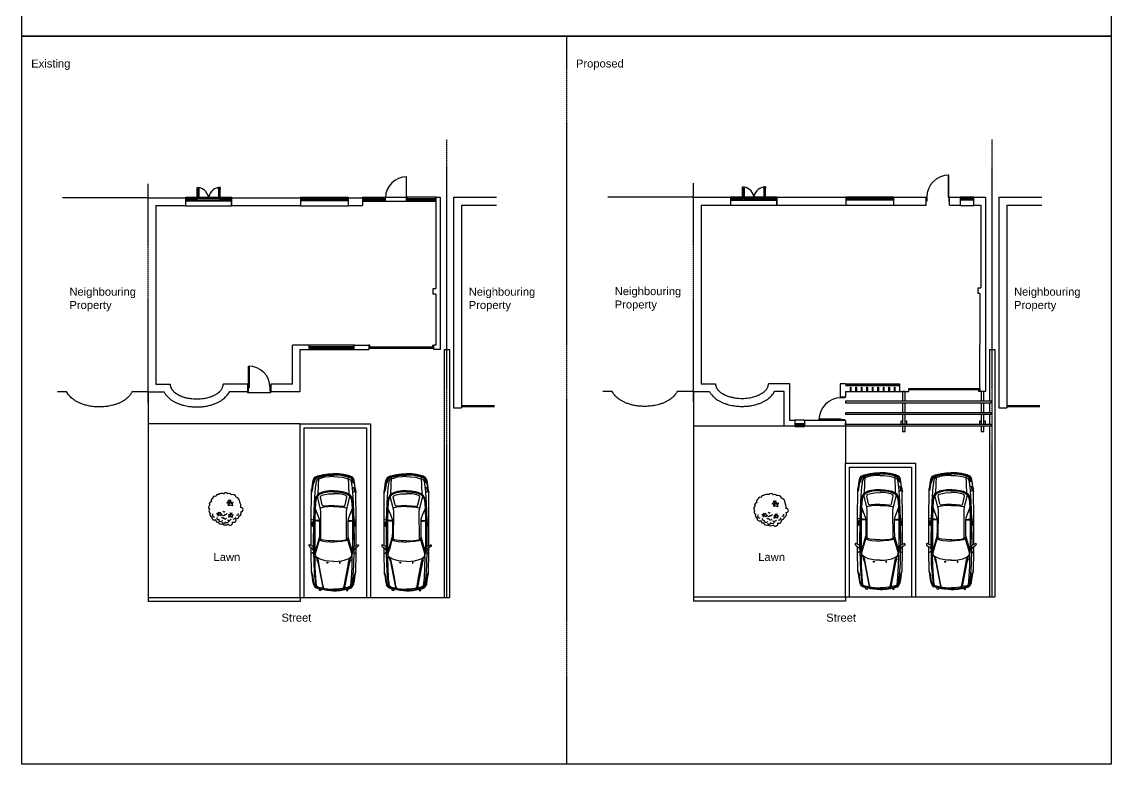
# Model space of a CAD drawing. Header units: millimetres. Extents: x -11841 to 102307, y -68819 to 40378.
# Drawn here: x -11841 to 28999, y -68819 to -40985 of the extents above; entities that cross this region are included whole.
import ezdxf

# ---------------------------------------------------------------- set-up
doc = ezdxf.new("R2010")
doc.units = ezdxf.units.MM
doc.linetypes.add('ACAD_ISO02W100', pattern=[15, 12, -3])
doc.layers.add('A-Walls', color=7, linetype='Continuous')
doc.layers.add('New', color=7, linetype='Continuous')
doc.layers.add('Border', color=7, linetype='Continuous', plot=False)
doc.styles.get("Standard").update_dxf_attribs({"font": 'Arial.ttf'})

# ---------------------------------------------------------------- blocks, each defined once
blk = doc.blocks.new('Window')
for p, q in [((0, 0), (1787, 0)), ((0, 0), (0, -330)), ((0, -40), (1787, -40)), ((0, -120), (1787, -120)), ((1787, -330), (0, -330)), ((30, -40), (30, -120)), ((70, -80), (1717, -80)), ((1787, -40), (1757, -40)), ((1757, -40), (1757, -120)), ((1787, 0), (1787, -330))]:
    blk.add_line(p, q)
for points in [[(30, -60), (1757, -60), (1757, -100), (30, -100)], [(30, -60), (70, -60), (70, -100), (30, -100)], [(1757, -60), (1717, -60), (1717, -100), (1757, -100)]]:
    blk.add_lwpolyline(points, close=True)
blk = doc.blocks.new('A$C25803E90')
for p, q in [((2602, 1463), (2618, 1637)), ((79, 1304), (108, 1317)), ((1600, 1631), (1620, 1583)), ((3624, 1513), (4253, 1489)), ((4312, 1240), (4334, 1240)), ((79, 552), (108, 539)), ((4312, 616), (4334, 616)), ((1600, 225), (1620, 273)), ((2602, 393), (2618, 219)), ((3624, 343), (4253, 366))]:
    blk.add_line(p, q)
for points in [[(0, 928), (4, 1038), (17, 1177), (59, 1405), (5, 1405), (16, 1461), (73, 1467), (90, 1537), (110, 1591), (142, 1623), (199, 1660), (264, 1684), (369, 1703), (592, 1734), (638, 1749), (703, 1756), (725, 1756), (1393, 1767), (1609, 1767)], [(256, 1677), (262, 1672), (253, 1661), (198, 1637), (157, 1607), (126, 1570), (106, 1528), (88, 1466), (73, 1467), (90, 1467), (74, 1406), (59, 1406), (74, 1405), (56, 1313), (48, 1292), (35, 1273)], [(78, 1292), (72, 1302), (88, 1412), (101, 1463), (119, 1529), (148, 1582), (184, 1615), (249, 1650), (279, 1657), (262, 1632), (226, 1604)], [(1502, 1688), (974, 1677), (565, 1648), (359, 1626), (238, 1608), (199, 1592), (168, 1557), (138, 1492), (115, 1370), (107, 1303)], [(278, 1656), (380, 1679), (504, 1692), (565, 1702), (615, 1715), (644, 1735), (670, 1744), (719, 1752)], [(1334, 1616), (1394, 1635), (1460, 1639), (1618, 1647), (2145, 1655), (2720, 1647), (3121, 1638), (3389, 1614), (3493, 1586), (3564, 1546), (3627, 1475), (3686, 1334), (3710, 1232), (3730, 1068), (3734, 925)], [(1868, 927), (1875, 1132), (1894, 1297), (1913, 1384), (1929, 1425), (1944, 1451), (1990, 1472), (1636, 1575), (1461, 1628), (1461, 1639), (1462, 1655), (1444, 1689), (1422, 1715), (1396, 1746), (1383, 1767)], [(3709, 927), (3705, 1070), (3691, 1217), (3660, 1349), (3627, 1430), (3570, 1510), (3504, 1560), (3393, 1597), (3270, 1612), (3089, 1625), (2651, 1636), (1834, 1639), (1464, 1630)], [(1558, 1680), (1590, 1691), (1603, 1691), (1632, 1683), (1643, 1680), (1650, 1685), (1729, 1838), (1726, 1847), (1721, 1854), (1695, 1856), (1672, 1852), (1656, 1840), (1630, 1805), (1598, 1747), (1583, 1729), (1574, 1722), (1511, 1695), (1503, 1682), (1503, 1671), (1507, 1663), (1521, 1657), (1580, 1656), (1606, 1662), (1614, 1672), (1618, 1684)], [(4279, 928), (4275, 1068), (4255, 1276), (4228, 1379), (4188, 1499), (4164, 1552), (4107, 1585), (4013, 1600), (3846, 1626), (3702, 1639), (3299, 1661), (2649, 1685), (1655, 1692)], [(1693, 1767), (2695, 1769), (3709, 1762), (3784, 1757), (3851, 1738), (3979, 1722), (4130, 1697), (4204, 1669), (4257, 1632), (4304, 1525), (4354, 1307), (4380, 1126), (4392, 926)], [(3750, 927), (3743, 1098), (3721, 1261), (3691, 1380), (3647, 1476), (3598, 1540), (3516, 1593), (3426, 1620), (3349, 1628), (3216, 1641), (3115, 1648), (3114, 1636), (2858, 1533), (2683, 1468), (2596, 1459), (2219, 1459), (2043, 1465), (1991, 1472)], [(2417, 1731), (2423, 1719), (2440, 1712), (2466, 1711), (2562, 1711), (2577, 1716), (2585, 1726), (2585, 1733), (2551, 1732), (2547, 1738), (2459, 1737), (2453, 1731), (2417, 1731)], [(2635, 1463), (2652, 1650), (2649, 1673), (2654, 1722), (2658, 1767)], [(4370, 925), (4365, 1098), (4335, 1314), (4303, 1455), (4261, 1573), (4238, 1611), (4205, 1641), (4157, 1662), (4067, 1680), (3949, 1706), (3848, 1720), (3783, 1729), (3749, 1738), (3722, 1753), (3672, 1765)], [(4355, 928), (4353, 1083), (4337, 1220), (4323, 1302), (4303, 1396), (4264, 1538), (4223, 1608), (4178, 1635), (4122, 1656), (4052, 1673), (4035, 1665), (4035, 1661), (4060, 1653), (4167, 1620), (4210, 1586), (4244, 1529), (4276, 1423), (4317, 1217), (4334, 1039), (4337, 927)], [(26, 929), (28, 998), (32, 1068), (49, 1215), (63, 1266), (80, 1283), (87, 1275), (87, 1253), (74, 1141), (65, 1040), (62, 978), (63, 931)], [(62, 1262), (69, 1280), (81, 1293), (173, 1325), (495, 1382), (952, 1468), (1117, 1501), (1175, 1525), (1226, 1563), (1256, 1596), (1296, 1617)], [(1172, 1567), (1108, 1533), (1024, 1511), (123, 1338)], [(179, 1567), (483, 1599), (890, 1620), (1272, 1627), (1304, 1620), (1322, 1611)], [(1102, 927), (1110, 1097), (1127, 1234), (1158, 1364), (1201, 1476), (1240, 1540), (1281, 1586), (1333, 1614), (1394, 1610), (1652, 1534), (1945, 1449), (1899, 1463), (1869, 1372), (1845, 1240), (1830, 1070), (1826, 924)], [(1935, 1415), (2979, 1409), (3107, 1428), (3537, 1540)], [(3155, 927), (3149, 1136), (3133, 1292), (3116, 1386), (3095, 1427)], [(3192, 926), (3189, 1115), (3177, 1249), (3172, 1297), (3175, 1328), (3193, 1345), (3219, 1358), (3506, 1422), (3547, 1413), (3578, 1379), (3596, 1318), (3629, 1140), (3639, 928)], [(0, 928), (4, 818), (17, 679), (59, 451), (5, 451), (16, 395), (73, 389), (90, 319), (110, 265), (142, 232), (199, 195), (264, 172), (369, 153), (592, 122), (638, 107), (703, 100), (725, 100), (1393, 89), (1609, 89)], [(26, 927), (28, 858), (32, 787), (49, 641), (63, 590), (80, 573), (87, 581), (87, 603), (74, 715), (65, 816), (62, 877), (63, 925)], [(1070, 1147), (1035, 1151), (1034, 1169), (1070, 1174), (1070, 1148)], [(1102, 929), (1110, 759), (1127, 622), (1158, 491), (1201, 380), (1240, 316), (1281, 270), (1333, 242), (1394, 246), (1652, 322), (1945, 407), (1899, 393), (1869, 484), (1845, 616), (1830, 786), (1826, 932)], [(1334, 240), (1394, 221), (1460, 216), (1618, 209), (2145, 201), (2720, 209), (3121, 218), (3389, 242), (3493, 270), (3564, 310), (3627, 381), (3686, 522), (3710, 624), (3730, 788), (3734, 931)], [(1868, 929), (1875, 724), (1894, 559), (1913, 472), (1929, 431), (1944, 405), (1990, 384), (1636, 281), (1461, 228), (1461, 216), (1462, 201), (1444, 167), (1422, 141), (1396, 110), (1383, 89)], [(3709, 929), (3705, 786), (3691, 639), (3660, 507), (3627, 426), (3570, 346), (3504, 296), (3393, 258), (3270, 244), (3089, 231), (2651, 219), (1834, 217), (1464, 226)], [(4279, 928), (4275, 788), (4255, 580), (4228, 477), (4188, 357), (4164, 304), (4107, 271), (4013, 256), (3846, 230), (3702, 217), (3299, 195), (2649, 171), (1655, 164)], [(1693, 89), (2695, 87), (3709, 94), (3784, 99), (3851, 117), (3979, 134), (4130, 159), (4204, 187), (4257, 224), (4304, 331), (4354, 549), (4380, 730), (4392, 930)], [(3750, 929), (3743, 758), (3721, 594), (3691, 475), (3647, 380), (3598, 316), (3516, 263), (3426, 236), (3349, 227), (3216, 215), (3115, 208), (3114, 220), (2858, 323), (2683, 388), (2596, 397), (2219, 397), (2043, 391), (1991, 384)], [(3155, 929), (3149, 720), (3133, 564), (3116, 470), (3095, 429)], [(3192, 930), (3189, 741), (3177, 607), (3172, 559), (3175, 527), (3193, 511), (3219, 498), (3506, 434), (3547, 443), (3578, 477), (3596, 538), (3629, 716), (3639, 928)], [(4370, 931), (4365, 758), (4335, 542), (4303, 401), (4261, 283), (4238, 245), (4205, 215), (4157, 194), (4067, 176), (3949, 150), (3848, 136), (3783, 127), (3749, 118), (3722, 103), (3672, 91)], [(4355, 928), (4353, 773), (4337, 636), (4323, 554), (4303, 460), (4264, 318), (4223, 248), (4178, 221), (4122, 200), (4052, 183), (4035, 191), (4035, 195), (4060, 203), (4167, 236), (4210, 269), (4244, 327), (4276, 433), (4317, 639), (4334, 817), (4337, 929)], [(256, 179), (262, 184), (253, 195), (198, 219), (157, 249), (126, 286), (106, 328), (88, 390), (73, 389), (90, 389), (74, 450), (59, 450), (74, 451), (56, 543), (48, 563), (35, 583)], [(62, 594), (69, 576), (81, 562), (173, 531), (495, 473), (952, 388), (1117, 355), (1175, 331), (1226, 293), (1256, 260), (1296, 239)], [(78, 563), (72, 554), (88, 444), (101, 393), (119, 327), (148, 274), (184, 241), (249, 206), (279, 199), (262, 224), (226, 252)], [(1502, 168), (974, 179), (565, 208), (359, 230), (238, 248), (199, 264), (168, 299), (138, 364), (115, 486), (107, 553)], [(1172, 289), (1108, 323), (1024, 345), (123, 518)], [(1070, 709), (1035, 705), (1034, 687), (1070, 682), (1070, 708)], [(1935, 441), (2979, 447), (3107, 428), (3537, 316)], [(179, 289), (483, 257), (890, 236), (1272, 229), (1304, 236), (1322, 245)], [(278, 200), (380, 177), (504, 164), (565, 154), (615, 140), (644, 121), (670, 112), (719, 104)], [(1558, 176), (1590, 165), (1603, 165), (1632, 173), (1643, 176), (1650, 171), (1729, 18), (1726, 8), (1721, 2), (1695, 0), (1672, 4), (1656, 16), (1630, 51), (1598, 108), (1583, 127), (1574, 134), (1511, 160), (1503, 174), (1503, 185), (1507, 193), (1521, 199), (1580, 200), (1606, 194), (1614, 184), (1618, 172)], [(2417, 125), (2423, 137), (2440, 144), (2466, 145), (2562, 145), (2577, 140), (2585, 130), (2585, 123), (2551, 124), (2547, 118), (2459, 119), (2453, 125), (2417, 125)], [(2635, 393), (2652, 206), (2649, 183), (2654, 134), (2658, 89)], [(3849, 231), (3872, 226), (3877, 206), (3874, 184), (3857, 171), (3707, 158), (3694, 169), (3690, 207), (3705, 214)]]:
    blk.add_lwpolyline(points)
for points in [[(46, 1066, -0.157943), (49, 1065, -0.089863), (51, 1063, -0.04893), (53, 1059, -0.030507), (55, 1053, -0.021648), (56, 1046, -0.017064), (58, 1039, -0.014682), (58, 1030, -0.013651), (59, 1022, -0.013651), (58, 1013, -0.014682), (58, 1005, -0.017064), (57, 997, -0.021648), (55, 990, -0.030507), (53, 985, -0.04893), (51, 981, -0.089863), (49, 978, -0.157943), (47, 977, -0.157943), (44, 978, -0.089863), (42, 981, -0.04893), (40, 985, -0.030507), (38, 990, -0.021648), (36, 997, -0.017064), (35, 1005, -0.014682), (34, 1013, -0.013651), (34, 1022, -0.013651), (34, 1030, -0.014682), (35, 1039, -0.017064), (36, 1046, -0.021648), (38, 1053, -0.030507), (39, 1059, -0.04893), (42, 1063, -0.089863), (44, 1065, -0.157943)], [(46, 1001, -0.1542), (48, 1001, -0.089935), (51, 998, -0.049765), (53, 994, -0.031256), (55, 988, -0.022257), (57, 982, -0.017575), (58, 974, -0.015137), (59, 966, -0.014079), (59, 957, -0.014079), (59, 948, -0.015137), (58, 940, -0.017575), (57, 932, -0.022257), (55, 926, -0.031256), (53, 920, -0.049765), (51, 916, -0.089935), (49, 913, -0.1542), (47, 912, -0.1542), (44, 913, -0.089935), (42, 916, -0.049765), (39, 920, -0.031256), (38, 925, -0.022257), (36, 932, -0.017575), (35, 940, -0.015137), (34, 948, -0.014079), (34, 957, -0.014079), (34, 966, -0.015137), (34, 974, -0.017575), (36, 982, -0.022257), (37, 988, -0.031256), (39, 994, -0.049765), (41, 998, -0.089935), (44, 1001, -0.1542)], [(46, 854, -0.1542), (44, 855, -0.089935), (41, 858, -0.049765), (39, 862, -0.031256), (37, 867, -0.022257), (36, 874, -0.017575), (34, 882, -0.015137), (34, 890, -0.014079), (34, 899, -0.014079), (34, 908, -0.015137), (35, 916, -0.017575), (36, 924, -0.022257), (38, 930, -0.031256), (39, 936, -0.049765), (42, 940, -0.089935), (44, 943, -0.1542), (47, 943, -0.1542), (49, 943, -0.089935), (51, 940, -0.049765), (53, 936, -0.031256), (55, 930, -0.022257), (57, 924, -0.017575), (58, 916, -0.015137), (59, 908, -0.014079), (59, 899, -0.014079), (59, 890, -0.015137), (58, 882, -0.017575), (57, 874, -0.022257), (55, 867, -0.031256), (53, 862, -0.049765), (51, 858, -0.089935), (48, 855, -0.1542)], [(46, 790, -0.157943), (44, 791, -0.089863), (42, 793, -0.04893), (39, 797, -0.030507), (38, 803, -0.021648), (36, 809, -0.017064), (35, 817, -0.014682), (34, 825, -0.013651), (34, 834, -0.013651), (34, 843, -0.014682), (35, 851, -0.017064), (36, 859, -0.021648), (38, 866, -0.030507), (40, 871, -0.04893), (42, 875, -0.089863), (44, 878, -0.157943), (47, 878, -0.157943), (49, 878, -0.089863), (51, 875, -0.04893), (53, 871, -0.030507), (55, 865, -0.021648), (57, 859, -0.017064), (58, 851, -0.014682), (58, 843, -0.013651), (59, 834, -0.013651), (58, 825, -0.014682), (58, 817, -0.017064), (56, 809, -0.021648), (55, 803, -0.030507), (53, 797, -0.04893), (51, 793, -0.089863), (49, 791, -0.157943)]]:
    blk.add_lwpolyline(points, format="xyb", close=True)
blk = doc.blocks.new('Z_12')
for p, q in [((166, 184), (97, 174)), ((199, 164), (101, 221)), ((132, 181), (111, 148)), ((-112, -113), (-139, -70)), ((-125, -87), (-114, -51)), ((159, -137), (127, -123)), ((164, -150), (145, -94)), ((155, -113), (189, -80))]:
    blk.add_line(p, q)
blk.add_lwpolyline([(-13, 409), (-23, 412, 0.233912), (-139, 385, 0.503334), (-197, 338), (-202, 341, 0.669178), (-276, 291), (-283, 288, 0.501791), (-301, 211), (-311, 211, 0.669753), (-344, 131), (-349, 127, 0.506877), (-354, 27), (-362, 14, 0.50807), (-329, -60), (-331, -63, 0.604429), (-291, -150), (-293, -160, 0.721665), (-205, -217), (-205, -227, 0.571157), (-131, -270), (-131, -273, 0.58413), (-42, -323), (-37, -327, 0.29945), (95, -327), (98, -330, 0.881287), (202, -270), (207, -273, 0.773911), (288, -200), (293, -200, 0.41034), (364, -130), (372, -126, 0.446165), (405, -26), (410, -26, 1.078884), (402, 74), (405, 94, 0.178022), (379, 204), (379, 211, 0.336876), (296, 321), (293, 328, 0.401413), (174, 385), (169, 391, 0.392042), (92, 405), (87, 411, 0.518997), (-4, 408)], format="xyb", close=True)
for centre, radius, start, end in [((-3, 280), 120, 307.2011, 352.3009), ((134, 269), 19.3, 196.6364, 343.3636), ((193, 244), 45.3, 154.7784, 305.3166), ((66, 140), 44.2, 329.9007, 85.4842), ((148, 28), 100, 56.3805, 116.0143), ((286, 147), 89.8, 137.6158, 203.209), ((-227, -104), 55.9, 151.0951, 264.9167), ((-166, -52), 28.8, 239.3789, 31.1177), ((-179, -113), 36.4, 326.9926, 92.917), ((-145, -180), 32.7, 160.7898, 297.9907), ((-111, -153), 42.7, 37.7844, 152.7504), ((-116, -19), 31.4, 215.1672, 317.0471), ((-83, -216), 47.2, 171.6823, 330.9212), ((-64, -48), 30.2, 166.1806, 284.8346), ((-261, -20), 213, 329.9502, 344.4972), ((-36, -151), 22.6, 184.6947, 318.1365), ((-11, -82), 36.3, 210.0333, 316.9232), ((0, 0), 31.5, 206.6201, 310.304), ((23, -157), 43.1, 192.6971, 322.8693), ((34, -47), 50.3, 227.4798, 327.3238), ((66, -222), 67, 223.9191, 330.2475), ((118, -176), 60.6, 229.5022, 327.1741), ((82, -127), 44.6, 305.7896, 42.2257), ((154, -232), 82.5, 56.8511, 123.1489), ((123, -68), 29.6, 255.9127, 21.7324), ((171, -52), 21.4, 193.1088, 346.8912), ((212, -77), 28.4, 136.4013, 289.6309), ((232, -142), 39.3, 104.3993, 213.1112), ((217, -139), 66.8, 273.7672, 345.2386), ((317, -76), 35.9, 238.8912, 14.5226), ((3, -241), 62.2, 220.7316, 293.3103)]:
    blk.add_arc(centre, radius, start, end)

msp = doc.modelspace()

# ---------------------------------------------------------------- linework, layer by layer
at = {"linetype": 'ACAD_ISO02W100'}
for p, q in [((8579, -41519.8), (8579, -68819)), ((8579, -41519.8), (28999.2, -41519.8)), ((4095.4, -62563.9), (4095.4, -45393.8)), ((24537.4, -62543.9), (24537.4, -45393.8))]:
    msp.add_line(p, q, dxfattribs=at)
for p, q in [((-5267.6, -47255.9), (-5207.6, -47255.9)), ((-5237.6, -47255.9), (-5237.6, -47565.9)), ((-4437.6, -47255.9), (-4437.6, -47565.9)), ((15174.4, -47235.9), (15234.4, -47235.9)), ((15204.4, -47235.9), (15204.4, -47545.9)), ((16004.4, -47235.9), (16004.4, -47545.9)), ((-7107.6, -47585.9), (-10317.2, -47585.9)), ((-5697.6, -47565.9), (-3977.6, -47565.9)), ((-5697.6, -47895.9), (-5697.6, -47565.9)), ((-5637.6, -47655.9), (-5327.6, -47655.9)), ((-5267.6, -47565.9), (-5207.6, -47565.9)), ((-5267.6, -47685.9), (-4407.6, -47685.9)), ((-5207.6, -47625.9), (-4467.6, -47625.9)), ((-4347.6, -47655.9), (-4037.6, -47655.9)), ((-3977.6, -47565.9), (-3977.6, -47895.9)), ((925.4, -47585.9), (925.4, -47565.9)), ((925.4, -47565.9), (1775.4, -47565.9)), ((925.4, -47565.9), (925.4, -47875.9)), ((925.4, -47605.9), (1775.4, -47605.9)), ((925.4, -47685.9), (1775.4, -47685.9)), ((955.4, -47605.9), (955.4, -47685.9)), ((955.4, -47625.9), (1745.4, -47625.9)), ((955.4, -47665.9), (1745.4, -47665.9)), ((995.4, -47625.9), (995.4, -47665.9)), ((995.4, -47645.9), (1705.4, -47645.9)), ((1705.4, -47625.9), (1705.4, -47665.9)), ((1745.4, -47605.9), (1745.4, -47685.9)), ((1775.4, -47585.9), (1775.4, -47565.9)), ((1775.4, -47565.9), (2565.4, -47565.9)), ((1775.4, -47585.9), (1775.4, -47725.9)), ((1795.4, -47725.9), (1795.4, -47585.9)), ((2585.4, -47565.9), (2605.4, -47565.9)), ((2585.4, -47725.9), (2585.4, -47585.9)), ((2605.4, -47565.9), (2605.4, -47585.9)), ((3675.4, -47565.9), (2605.4, -47565.9)), ((2605.4, -47585.9), (2605.4, -47725.9)), ((2605.4, -47605.9), (3675.4, -47605.9)), ((2605.4, -47685.9), (3675.4, -47685.9)), ((2635.4, -47605.9), (2635.4, -47685.9)), ((2635.4, -47625.9), (3645.4, -47625.9)), ((2635.4, -47665.9), (3645.4, -47665.9)), ((2675.4, -47625.9), (2675.4, -47665.9)), ((2675.4, -47645.9), (3605.4, -47645.9)), ((3605.4, -47625.9), (3605.4, -47665.9)), ((3645.4, -47605.9), (3645.4, -47685.9)), ((3675.4, -47585.9), (3675.4, -47565.9)), ((3675.4, -47565.9), (3845.4, -47565.9)), ((4345.4, -47565.9), (4345.4, -55463.9)), ((4345.4, -47565.9), (5956.4, -47565.9)), ((13334.4, -47565.9), (10124.8, -47565.9)), ((14744.4, -47545.9), (16464.4, -47545.9)), ((14744.4, -47875.9), (14744.4, -47545.9)), ((14804.4, -47635.9), (15114.4, -47635.9)), ((15174.4, -47545.9), (15234.4, -47545.9)), ((15174.4, -47665.9), (16034.4, -47665.9)), ((15234.4, -47605.9), (15974.4, -47605.9)), ((16094.4, -47635.9), (16404.4, -47635.9)), ((16464.4, -47545.9), (16464.4, -47875.9)), ((24787.4, -47565.9), (24787.4, -55463.9)), ((24787.4, -47565.9), (26398.4, -47565.9)), ((-3977.6, -47895.9), (-5697.6, -47895.9)), ((4645.4, -47865.9), (5956.4, -47865.9)), ((4645.4, -47865.9), (4645.4, -55463.9)), ((16464.4, -47875.9), (14744.4, -47875.9)), ((25087.4, -47865.9), (25087.4, -55463.9)), ((25087.4, -47865.9), (26398.4, -47865.9)), ((24072.4, -51170.9), (24072.4, -53085.9)), ((-1698.6, -54573.9), (-1698.6, -53105.9)), ((-1068.6, -53288.9), (-1068.6, -53105.9)), ((605.4, -53288.9), (-1068.6, -53288.9)), ((-1038.6, -53248.9), (-1038.6, -53168.9)), ((-1038.6, -53188.9), (575.4, -53188.9)), ((-1038.6, -53228.9), (575.4, -53228.9)), ((-998.6, -53188.9), (-998.6, -53228.9)), ((-998.6, -53208.9), (535.4, -53208.9)), ((535.4, -53188.9), (535.4, -53228.9)), ((575.4, -53248.9), (575.4, -53168.9)), ((605.4, -53105.9), (605.4, -53288.9)), ((1205.4, -53105.9), (1165.4, -53105.9)), ((1165.4, -53218.9), (1205.4, -53218.9)), ((1205.4, -53218.9), (1205.4, -53105.9)), ((3565.4, -53218.9), (3565.4, -53105.9)), ((3565.4, -53105.9), (3605.4, -53105.9)), ((3605.4, -53218.9), (3565.4, -53218.9)), ((3675.4, -53105.9), (3605.4, -53105.9)), ((3995.4, -53268.9), (4195.4, -53268.9)), ((4195.4, -53268.9), (4195.4, -62563.9)), ((24437.4, -53268.9), (24637.4, -53268.9)), ((24637.4, -53268.9), (24637.4, -62543.9)), ((16948.4, -55928.9), (16948.4, -54553.9)), ((19033.4, -54553.9), (18833.4, -54553.9)), ((-10152.3, -54863.9), (-10500.3, -54863.9)), ((-3373.6, -54863.9), (-3373.6, -54883.9)), ((-3373.6, -54883.9), (-2503.6, -54883.9)), ((-2503.6, -54883.9), (-2503.6, -54863.9)), ((10289.7, -54843.9), (9941.7, -54843.9)), ((4345.4, -55463.9), (4645.4, -55463.9)), ((4645.4, -55373.9), (5880.2, -55373.9)), ((4645.4, -55373.9), (4645.4, -55463.9)), ((4645.4, -55413.9), (5880.2, -55413.9)), ((24787.4, -55463.9), (25087.4, -55463.9)), ((25087.4, -55373.9), (26322.2, -55373.9)), ((25087.4, -55373.9), (25087.4, -55463.9)), ((25087.4, -55413.9), (26322.2, -55413.9)), ((-1408.6, -62713.9), (-7107.6, -62713.9)), ((-1408.6, -62563.9), (-1408.6, -62713.9)), ((13334.4, -62543.9), (24637.4, -62543.9)), ((19033.4, -62700.4), (13334.4, -62700.4)), ((19033.4, -62550.4), (19033.4, -62700.4))]:
    msp.add_line(p, q)
at = {"color": 7}
for p, q in [((24117.4, -47565.9), (24287.4, -47565.9)), ((21077.4, -54843.9), (21367.4, -54843.9)), ((21367.4, -54843.9), (21407.4, -54843.9)), ((21407.4, -54843.9), (21407.4, -54730.9))]:
    msp.add_line(p, q, dxfattribs=at)
at = {"linetype": 'Continuous'}
for p, q in [((3995.4, -53268.9), (3995.4, -62563.9)), ((24437.4, -53268.9), (24437.4, -55213.9)), ((-7107.6, -54863.9), (-7107.6, -62713.9)), ((13334.4, -54843.9), (13334.4, -62700.4)), ((24437.4, -55283.9), (24437.4, -55643.9)), ((24437.4, -55713.9), (24437.4, -56073.9)), ((-1408.6, -56057.4), (-7107.6, -56057.4)), ((-1408.6, -62563.9), (-1408.6, -56057.4)), ((-1408.6, -62557.4), (-1408.6, -56057.4)), ((-1408.6, -56057.4), (1226.4, -56057.4)), ((-1258.6, -62557.4), (-1258.6, -56207.4)), ((-1258.6, -56207.4), (1076.4, -56207.4)), ((1076.4, -56207.4), (1076.4, -62563.9)), ((1226.4, -56057.4), (1226.4, -62563.9)), ((16733.4, -56143.9), (13334.4, -56143.9)), ((19033.4, -56143.9), (19033.4, -56037.4)), ((19033.4, -56143.9), (19033.4, -56037.4)), ((19033.4, -56143.9), (19033.4, -57537.4)), ((24437.4, -56143.9), (24437.4, -62543.9)), ((19033.4, -62543.9), (19033.4, -57537.4)), ((19033.4, -62537.4), (19033.4, -57537.4)), ((19033.4, -57537.4), (21668.4, -57537.4)), ((21668.4, -57537.4), (21668.4, -62543.9)), ((19183.4, -62537.4), (19183.4, -57687.4)), ((19183.4, -57687.4), (21518.4, -57687.4)), ((21518.4, -57687.4), (21518.4, -62543.9)), ((-7107.6, -62563.9), (4195.4, -62563.9)), ((-1408.6, -62563.9), (-1408.6, -62557.4)), ((19033.4, -62543.9), (19033.4, -62537.4)), ((19033.4, -62550.4), (19033.4, -62543.9))]:
    msp.add_line(p, q, dxfattribs=at)
for points in [[(2585.4, -47585.9), (2585.4, -46795.9), (2565.4, -46795.9), (2565.4, -47585.9)], [(-5207.6, -47625.9), (-5267.6, -47625.9), (-5267.6, -47195.9), (-5207.6, -47195.9)], [(-4467.6, -47195.9), (-4467.6, -47625.9), (-4407.6, -47625.9), (-4407.6, -47195.9)], [(-4407.6, -47195.9), (-4407.6, -47255.9), (-4467.6, -47255.9), (-4467.6, -47195.9)], [(15234.4, -47605.9), (15174.4, -47605.9), (15174.4, -47175.9), (15234.4, -47175.9)], [(15974.4, -47175.9), (15974.4, -47605.9), (16034.4, -47605.9), (16034.4, -47175.9)], [(16034.4, -47175.9), (16034.4, -47235.9), (15974.4, -47235.9), (15974.4, -47175.9)], [(-5697.6, -47605.9), (-3977.6, -47605.9), (-3977.6, -47705.9), (-5697.6, -47705.9)], [(-5697.6, -47685.9), (-5267.6, -47685.9), (-5267.6, -47625.9), (-5697.6, -47625.9)], [(-5697.6, -47625.9), (-5637.6, -47625.9), (-5637.6, -47685.9), (-5697.6, -47685.9)], [(-5327.6, -47625.9), (-5267.6, -47625.9), (-5267.6, -47685.9), (-5327.6, -47685.9)], [(-4407.6, -47565.9), (-4407.6, -47625.9), (-4467.6, -47625.9), (-4467.6, -47565.9)], [(-4407.6, -47685.9), (-3977.6, -47685.9), (-3977.6, -47625.9), (-4407.6, -47625.9)], [(-4407.6, -47625.9), (-4347.6, -47625.9), (-4347.6, -47685.9), (-4407.6, -47685.9)], [(-4037.6, -47625.9), (-3977.6, -47625.9), (-3977.6, -47685.9), (-4037.6, -47685.9)], [(14744.4, -47585.9), (16464.4, -47585.9), (16464.4, -47685.9), (14744.4, -47685.9)], [(14744.4, -47665.9), (15174.4, -47665.9), (15174.4, -47605.9), (14744.4, -47605.9)], [(14744.4, -47605.9), (14804.4, -47605.9), (14804.4, -47665.9), (14744.4, -47665.9)], [(15114.4, -47605.9), (15174.4, -47605.9), (15174.4, -47665.9), (15114.4, -47665.9)], [(16034.4, -47545.9), (16034.4, -47605.9), (15974.4, -47605.9), (15974.4, -47545.9)], [(16034.4, -47665.9), (16464.4, -47665.9), (16464.4, -47605.9), (16034.4, -47605.9)], [(16034.4, -47605.9), (16094.4, -47605.9), (16094.4, -47665.9), (16034.4, -47665.9)], [(16404.4, -47605.9), (16464.4, -47605.9), (16464.4, -47665.9), (16404.4, -47665.9)], [(-1068.6, -53248.9), (605.4, -53248.9), (605.4, -53168.9), (-1068.6, -53168.9)], [(1205.4, -53218.9), (3565.4, -53218.9), (3565.4, -53178.9), (1205.4, -53178.9)], [(-3343.6, -54703.9), (-3343.6, -53893.9), (-3313.6, -53893.9), (-3313.6, -54703.9)], [(-3373.6, -54843.9), (-3343.6, -54843.9), (-3343.6, -54703.9), (-3373.6, -54703.9)], [(-2503.6, -54843.9), (-2533.6, -54843.9), (-2533.6, -54703.9), (-2503.6, -54703.9)]]:
    msp.add_lwpolyline(points, close=True)
for centre, radius, start, end in [((2585.4, -47585.9), 790, 90, 180), ((-5267.6, -47625.9), 430, 0, 82.05653), ((-4407.6, -47625.9), 430, 97.94347, 180), ((15174.4, -47605.9), 430, 0, 82.05653), ((16034.4, -47605.9), 430, 97.94347, 180), ((-3343.6, -54703.9), 810, 0, 90)]:
    msp.add_arc(centre, radius, start, end)
at = {"layer": 'A-Walls', "linetype": 'ACAD_ISO02W100'}
for p, q in [((-7107.6, -55252.7), (-7107.6, -47055.9)), ((13334.4, -55232.7), (13334.4, -47035.9)), ((13334.4, -55232.7), (13334.4, -47035.9))]:
    msp.add_line(p, q, dxfattribs=at)
at = {"layer": 'A-Walls'}
for p, q in [((-7107.6, -47585.9), (-5697.6, -47585.9)), ((-5697.6, -47875.9), (-5697.6, -47585.9)), ((-3977.6, -47585.9), (-1391.6, -47585.9)), ((-3977.6, -47875.9), (-3977.6, -47585.9)), ((395.4, -47585.9), (925.4, -47585.9)), ((3675.4, -47725.9), (925.4, -47725.9)), ((1775.4, -47585.9), (1795.4, -47585.9)), ((2585.4, -47585.9), (2605.4, -47585.9)), ((3675.4, -47585.9), (3675.4, -50980.9)), ((3845.4, -47565.9), (3845.4, -53268.9)), ((13334.4, -47565.9), (14744.4, -47565.9)), ((14744.4, -47855.9), (14744.4, -47565.9)), ((16464.4, -47565.9), (19050.4, -47565.9)), ((16464.4, -47855.9), (16464.4, -47565.9)), ((20837.4, -47565.9), (21367.4, -47565.9)), ((24287.4, -47565.9), (24287.4, -53085.9)), ((-6817.6, -47875.9), (-5697.6, -47875.9)), ((-6817.6, -47875.9), (-6817.6, -48955.9)), ((-6817.6, -47875.9), (-6817.6, -54573.9)), ((-3977.6, -47875.9), (-1391.6, -47875.9)), ((395.4, -47875.9), (925.4, -47875.9)), ((13624.4, -47855.9), (14744.4, -47855.9)), ((13624.4, -47855.9), (13624.4, -54553.9)), ((16464.4, -47855.9), (19050.4, -47855.9)), ((20837.4, -47855.9), (22067.4, -47855.9)), ((24117.4, -47855.9), (24117.4, -49655.9)), ((24117.4, -47855.9), (24117.4, -50960.9)), ((3575.4, -51190.9), (3575.4, -50980.9)), ((3575.4, -50980.9), (3675.4, -50980.9)), ((24017.4, -51170.9), (24017.4, -50960.9)), ((24017.4, -50960.9), (24117.4, -50960.9)), ((3675.4, -51190.9), (3575.4, -51190.9)), ((3675.4, -51190.9), (3675.4, -53105.9)), ((24072.4, -51170.9), (24017.4, -51170.9)), ((13624.4, -51493.9), (13624.4, -54553.9)), ((635.4, -53105.9), (-1698.6, -53105.9)), ((-1408.6, -54863.9), (-1408.6, -53268.9)), ((-1408.6, -53268.9), (-1068.6, -53268.9)), ((605.4, -53105.9), (1165.4, -53105.9)), ((605.4, -53268.9), (1165.4, -53268.9)), ((1165.4, -53105.9), (1165.4, -53135.9)), ((1165.4, -53135.9), (1165.4, -53268.9)), ((3605.4, -53268.9), (3605.4, -53105.9)), ((3845.4, -53268.9), (3605.4, -53268.9)), ((-6817.6, -54573.9), (-6277.6, -54573.9)), ((-3373.6, -54573.9), (-4290.6, -54573.9)), ((-3373.6, -54573.9), (-3473.6, -54573.9)), ((-3373.6, -54573.9), (-3373.6, -54863.9)), ((-1698.6, -54573.9), (-2503.6, -54573.9)), ((-2503.6, -54573.9), (-2503.6, -54863.9)), ((13624.4, -54553.9), (14164.4, -54553.9)), ((16948.4, -54553.9), (16151.4, -54553.9)), ((-7107.6, -54863.9), (-7709.9, -54863.9)), ((-7107.6, -54863.9), (-6505.3, -54863.9)), ((-3373.6, -54863.9), (-4062.9, -54863.9)), ((-1408.6, -54863.9), (-2503.6, -54863.9)), ((13334.4, -54843.9), (12732.1, -54843.9)), ((13334.4, -54843.9), (13936.7, -54843.9)), ((16733.4, -54843.9), (16379.1, -54843.9))]:
    msp.add_line(p, q, dxfattribs=at)
for points, knots in [([(-6277.6, -54573.9), (-6277.6, -54578.6), (-6277.5, -54583.3), (-6277.1, -54592.1), (-6276.8, -54596.2), (-6276.1, -54604.4), (-6275.7, -54608.5), (-6274.7, -54616.1), (-6274.2, -54619.5), (-6273.2, -54625.9), (-6272.7, -54628.8), (-6271.5, -54634.6), (-6270.9, -54637.6), (-6269.4, -54644.4), (-6268.5, -54648.2), (-6266.5, -54656), (-6265.4, -54659.8), (-6263.1, -54667.6), (-6261.9, -54671.5), (-6259.1, -54679.6), (-6257.6, -54683.9), (-6254.3, -54692.4), (-6252.6, -54696.6), (-6247.9, -54707.5), (-6244.9, -54714.1), (-6238.3, -54727.2), (-6234.8, -54733.8), (-6227.3, -54746.8), (-6223.4, -54753.2), (-6215.1, -54766.1), (-6210.7, -54772.4), (-6201.5, -54785.1), (-6196.8, -54791.4), (-6186.8, -54803.7), (-6181.7, -54809.8), (-6171.1, -54821.8), (-6165.6, -54827.7), (-6152.7, -54841.1), (-6145.2, -54848.4), (-6129.5, -54862.9), (-6121.4, -54870.1), (-6103.8, -54884.9), (-6094.2, -54892.5), (-6076.8, -54905.6), (-6069.1, -54911.1), (-6051.7, -54923.2), (-6041.9, -54929.7), (-6025.7, -54939.9), (-6019.5, -54943.8), (-6006.8, -54951.4), (-6000.4, -54955.1), (-5984.8, -54963.9), (-5975.5, -54968.9), (-5958.4, -54977.9), (-5950.6, -54981.8), (-5934.8, -54989.6), (-5926.7, -54993.4), (-5907, -55002.5), (-5895.3, -55007.6), (-5859.3, -55022.7), (-5834.5, -55032.1), (-5792.6, -55046.6), (-5776, -55051.9), (-5742.2, -55062.1), (-5725, -55066.9), (-5690.2, -55076), (-5672.5, -55080.3), (-5615.3, -55093), (-5575, -55100.4), (-5492.9, -55112.2), (-5451.2, -55116.6), (-5367.1, -55122.5), (-5324.7, -55124), (-5240, -55123.9), (-5197.6, -55122.3), (-5113.5, -55116.3), (-5071.8, -55111.7), (-5000.3, -55101.3), (-4970.1, -55096), (-4910.9, -55083.9), (-4881.7, -55077.1), (-4824.8, -55061.9), (-4797, -55053.6), (-4753.9, -55039.2), (-4738.1, -55033.5), (-4707.1, -55021.8), (-4691.9, -55015.7), (-4667.8, -55005.4), (-4658.7, -55001.3), (-4640.8, -54993.1), (-4632, -54988.9), (-4605.9, -54976.1), (-4589.1, -54967.2), (-4556.6, -54948.7), (-4541, -54939.2), (-4519.1, -54924.9), (-4512.4, -54920.4), (-4499.3, -54911.3), (-4492.9, -54906.6), (-4479.2, -54896.4), (-4472, -54890.9), (-4458.5, -54879.9), (-4452, -54874.6), (-4439.6, -54863.7), (-4433.5, -54858.2), (-4423.3, -54848.6), (-4419.1, -54844.5), (-4406.7, -54832.1), (-4398.8, -54823.7), (-4383.8, -54806.7), (-4376.7, -54798.1), (-4364.6, -54782.3), (-4359.4, -54775.2), (-4344.4, -54753.2), (-4335.5, -54738.2), (-4324.9, -54717.3), (-4322.2, -54711.7), (-4313.1, -54691.4), (-4307.7, -54676.6), (-4301.5, -54655.5), (-4299.9, -54649.3), (-4297.8, -54640.2), (-4297.2, -54637.3), (-4295.4, -54628.4), (-4294.4, -54622.4), (-4293.1, -54613.2), (-4292.7, -54609.9), (-4292.1, -54604.1), (-4291.8, -54601.5), (-4291.4, -54596.3), (-4291.2, -54593.6), (-4290.8, -54585.8), (-4290.6, -54580.5), (-4290.6, -54574.8), (-4290.6, -54574.4), (-4290.6, -54573.9)], [3.1415927, 3.1415927, 3.1415927, 3.1415927, 3.1670666, 3.1670666, 3.189529, 3.189529, 3.2119914, 3.2119914, 3.2307995, 3.2307995, 3.246845, 3.246845, 3.2628905, 3.2628905, 3.2841935, 3.2841935, 3.3054965, 3.3054965, 3.3270343, 3.3270343, 3.3507508, 3.3507508, 3.3744672, 3.3744672, 3.4116463, 3.4116463, 3.4488255, 3.4488255, 3.4860046, 3.4860046, 3.5231838, 3.5231838, 3.5603629, 3.5603629, 3.5968394, 3.5968394, 3.6333159, 3.6333159, 3.6794124, 3.6794124, 3.7255089, 3.7255089, 3.776013, 3.776013, 3.8141708, 3.8141708, 3.8603101, 3.8603101, 3.8884411, 3.8884411, 3.9165721, 3.9165721, 3.9557925, 3.9557925, 3.9877068, 3.9877068, 4.0196211, 4.0196211, 4.0650189, 4.0650189, 4.1558147, 4.1558147, 4.2139333, 4.2139333, 4.272052, 4.272052, 4.3301706, 4.3301706, 4.4581644, 4.4581644, 4.5861583, 4.5861583, 4.7141521, 4.7141521, 4.8421459, 4.8421459, 4.9701398, 4.9701398, 5.0655329, 5.0655329, 5.160926, 5.160926, 5.2563191, 5.2563191, 5.3130749, 5.3130749, 5.3698306, 5.3698306, 5.4049435, 5.4049435, 5.4400565, 5.4400565, 5.5102823, 5.5102823, 5.5805082, 5.5805082, 5.6123489, 5.6123489, 5.6441896, 5.6441896, 5.6815743, 5.6815743, 5.7166399, 5.7166399, 5.7517055, 5.7517055, 5.7775076, 5.7775076, 5.8291119, 5.8291119, 5.8807162, 5.8807162, 5.922486, 5.922486, 6.0087977, 6.0087977, 6.0406556, 6.0406556, 6.1229448, 6.1229448, 6.1572092, 6.1572092, 6.17301, 6.17301, 6.205813, 6.205813, 6.2235534, 6.2235534, 6.2378455, 6.2378455, 6.2521376, 6.2521376, 6.2807218, 6.2807218, 6.2831853, 6.2831853, 6.2831853, 6.2831853]), ([(14164.4, -54553.9), (14164.4, -54558.6), (14164.5, -54563.3), (14164.9, -54572.1), (14165.2, -54576.2), (14165.9, -54584.4), (14166.4, -54588.5), (14167.3, -54596.1), (14167.8, -54599.5), (14168.8, -54605.9), (14169.4, -54608.8), (14170.5, -54614.6), (14171.1, -54617.6), (14172.6, -54624.4), (14173.5, -54628.2), (14175.5, -54636), (14176.6, -54639.8), (14178.9, -54647.6), (14180.1, -54651.5), (14182.9, -54659.6), (14184.4, -54663.9), (14187.7, -54672.4), (14189.4, -54676.6), (14194.1, -54687.5), (14197.1, -54694.1), (14203.7, -54707.2), (14207.2, -54713.8), (14214.7, -54726.8), (14218.6, -54733.2), (14226.9, -54746.1), (14231.3, -54752.4), (14240.5, -54765.1), (14245.3, -54771.4), (14255.2, -54783.7), (14260.3, -54789.8), (14270.9, -54801.8), (14276.4, -54807.7), (14289.3, -54821.1), (14296.9, -54828.4), (14312.5, -54842.9), (14320.6, -54850.1), (14338.3, -54864.9), (14347.8, -54872.5), (14365.2, -54885.6), (14372.9, -54891.1), (14390.3, -54903.2), (14400.1, -54909.7), (14416.3, -54919.9), (14422.5, -54923.8), (14435.2, -54931.4), (14441.6, -54935.1), (14457.2, -54943.9), (14466.5, -54948.9), (14483.6, -54957.9), (14491.4, -54961.8), (14507.2, -54969.6), (14515.3, -54973.4), (14535, -54982.5), (14546.7, -54987.6), (14582.7, -55002.7), (14607.5, -55012.1), (14649.4, -55026.6), (14666, -55031.9), (14699.9, -55042.1), (14717, -55046.9), (14751.9, -55056), (14769.5, -55060.3), (14826.7, -55073), (14867, -55080.4), (14949.1, -55092.2), (14990.8, -55096.6), (15074.9, -55102.5), (15117.3, -55104), (15202.1, -55103.9), (15244.4, -55102.3), (15328.5, -55096.3), (15370.2, -55091.7), (15441.7, -55081.3), (15471.9, -55076), (15531.2, -55063.9), (15560.3, -55057.1), (15617.2, -55041.9), (15645, -55033.6), (15688.1, -55019.2), (15703.9, -55013.5), (15735, -55001.8), (15750.2, -54995.7), (15774.2, -54985.4), (15783.3, -54981.3), (15801.2, -54973.1), (15810, -54968.9), (15836.1, -54956.1), (15852.9, -54947.2), (15885.4, -54928.7), (15901, -54919.2), (15922.9, -54904.9), (15929.6, -54900.4), (15942.7, -54891.3), (15949.1, -54886.6), (15962.8, -54876.4), (15970, -54870.9), (15983.5, -54859.9), (15990, -54854.6), (16002.4, -54843.7), (16008.5, -54838.2), (16018.7, -54828.6), (16022.9, -54824.5), (16035.4, -54812.1), (16043.2, -54803.7), (16058.2, -54786.7), (16065.3, -54778.1), (16077.4, -54762.3), (16082.6, -54755.2), (16097.6, -54733.2), (16106.5, -54718.2), (16117.1, -54697.3), (16119.8, -54691.7), (16128.9, -54671.4), (16134.3, -54656.6), (16140.5, -54635.5), (16142.1, -54629.3), (16144.2, -54620.2), (16144.8, -54617.3), (16146.6, -54608.4), (16147.6, -54602.4), (16148.9, -54593.2), (16149.3, -54589.9), (16149.9, -54584.1), (16150.2, -54581.5), (16150.6, -54576.3), (16150.8, -54573.6), (16151.2, -54565.8), (16151.4, -54560.5), (16151.4, -54554.8), (16151.4, -54554.4), (16151.4, -54553.9)], [3.1415927, 3.1415927, 3.1415927, 3.1415927, 3.1670666, 3.1670666, 3.189529, 3.189529, 3.2119914, 3.2119914, 3.2307995, 3.2307995, 3.246845, 3.246845, 3.2628905, 3.2628905, 3.2841935, 3.2841935, 3.3054965, 3.3054965, 3.3270343, 3.3270343, 3.3507508, 3.3507508, 3.3744672, 3.3744672, 3.4116463, 3.4116463, 3.4488255, 3.4488255, 3.4860046, 3.4860046, 3.5231838, 3.5231838, 3.5603629, 3.5603629, 3.5968394, 3.5968394, 3.6333159, 3.6333159, 3.6794124, 3.6794124, 3.7255089, 3.7255089, 3.776013, 3.776013, 3.8141708, 3.8141708, 3.8603101, 3.8603101, 3.8884411, 3.8884411, 3.9165721, 3.9165721, 3.9557925, 3.9557925, 3.9877068, 3.9877068, 4.0196211, 4.0196211, 4.0650189, 4.0650189, 4.1558147, 4.1558147, 4.2139333, 4.2139333, 4.272052, 4.272052, 4.3301706, 4.3301706, 4.4581644, 4.4581644, 4.5861583, 4.5861583, 4.7141521, 4.7141521, 4.8421459, 4.8421459, 4.9701398, 4.9701398, 5.0655329, 5.0655329, 5.160926, 5.160926, 5.2563191, 5.2563191, 5.3130749, 5.3130749, 5.3698306, 5.3698306, 5.4049435, 5.4049435, 5.4400565, 5.4400565, 5.5102823, 5.5102823, 5.5805082, 5.5805082, 5.6123489, 5.6123489, 5.6441896, 5.6441896, 5.6815743, 5.6815743, 5.7166399, 5.7166399, 5.7517055, 5.7517055, 5.7775076, 5.7775076, 5.8291119, 5.8291119, 5.8807162, 5.8807162, 5.922486, 5.922486, 6.0087977, 6.0087977, 6.0406556, 6.0406556, 6.1229448, 6.1229448, 6.1572092, 6.1572092, 6.17301, 6.17301, 6.205813, 6.205813, 6.2235534, 6.2235534, 6.2378455, 6.2378455, 6.2521376, 6.2521376, 6.2807218, 6.2807218, 6.2831853, 6.2831853, 6.2831853, 6.2831853]), ([(-7709.9, -54863.9), (-7710.7, -54865.5), (-7711.6, -54867.1), (-7720.2, -54883.5), (-7728.6, -54897.9), (-7746.1, -54926.1), (-7755.4, -54939.9), (-7779, -54972.6), (-7793.8, -54991.3), (-7825, -55027.1), (-7841.3, -55044.3), (-7875.2, -55077.4), (-7892.9, -55093.2), (-7929.3, -55123.6), (-7948.1, -55138.1), (-7986.7, -55166), (-8006.6, -55179.3), (-8056.9, -55210.9), (-8088, -55228.5), (-8152, -55261.2), (-8184.9, -55276.4), (-8252.4, -55304.5), (-8287, -55317.4), (-8357.6, -55341), (-8393.6, -55351.7), (-8466.7, -55370.9), (-8503.9, -55379.4), (-8600.3, -55398.3), (-8660.3, -55407.1), (-8781.5, -55419.5), (-8842.7, -55423), (-8965.3, -55424.6), (-9026.7, -55422.7), (-9145.9, -55413.7), (-9203.8, -55406.8), (-9317.9, -55388.2), (-9374, -55376.4), (-9474.2, -55350.3), (-9518.7, -55336.9), (-9605.4, -55306.4), (-9647.7, -55289.5), (-9722.4, -55255.3), (-9755.4, -55238.6), (-9819.2, -55202.7), (-9850, -55183.4), (-9904.1, -55145.8), (-9927.8, -55127.8), (-9973.3, -55089.9), (-9995.1, -55070), (-10033.2, -55031.5), (-10049.7, -55013.3), (-10081.2, -54975.3), (-10096.1, -54955.5), (-10123.9, -54914.3), (-10136.9, -54892.9), (-10149.9, -54868.5), (-10151.1, -54866.2), (-10152.3, -54863.9)], [3.4212928, 3.4212928, 3.4212928, 3.4212928, 3.4264006, 3.4264006, 3.4738686, 3.4738686, 3.5213366, 3.5213366, 3.5900333, 3.5900333, 3.65873, 3.65873, 3.7274268, 3.7274268, 3.7961235, 3.7961235, 3.8648202, 3.8648202, 3.9662184, 3.9662184, 4.0676166, 4.0676166, 4.1690147, 4.1690147, 4.2704129, 4.2704129, 4.3718111, 4.3718111, 4.5304239, 4.5304239, 4.6890366, 4.6890366, 4.8476494, 4.8476494, 4.9995047, 4.9995047, 5.1513601, 5.1513601, 5.2770773, 5.2770773, 5.4027946, 5.4027946, 5.5068424, 5.5068424, 5.6108903, 5.6108903, 5.6966147, 5.6966147, 5.7823392, 5.7823392, 5.853617, 5.853617, 5.9248949, 5.9248949, 5.9961728, 5.9961728, 6.0034851, 6.0034851, 6.0034851, 6.0034851]), ([(-6505.3, -54863.9), (-6504.4, -54865.5), (-6503.6, -54867.1), (-6495, -54883.5), (-6486.6, -54897.9), (-6469.1, -54926.1), (-6459.8, -54939.9), (-6436.2, -54972.6), (-6421.4, -54991.3), (-6390.2, -55027.1), (-6373.9, -55044.3), (-6340, -55077.4), (-6322.3, -55093.2), (-6285.9, -55123.6), (-6267.1, -55138.1), (-6228.5, -55166), (-6208.6, -55179.3), (-6158.3, -55210.9), (-6127.2, -55228.5), (-6063.2, -55261.2), (-6030.3, -55276.4), (-5962.7, -55304.5), (-5928.2, -55317.4), (-5857.6, -55341), (-5821.6, -55351.7), (-5748.5, -55370.9), (-5711.3, -55379.4), (-5614.9, -55398.3), (-5554.9, -55407.1), (-5433.7, -55419.5), (-5372.5, -55423), (-5249.9, -55424.6), (-5188.5, -55422.7), (-5069.3, -55413.7), (-5011.4, -55406.8), (-4897.3, -55388.2), (-4841.2, -55376.4), (-4741, -55350.3), (-4696.5, -55336.9), (-4609.8, -55306.4), (-4567.5, -55289.5), (-4492.8, -55255.3), (-4459.8, -55238.6), (-4396, -55202.7), (-4365.2, -55183.4), (-4311, -55145.8), (-4287.4, -55127.8), (-4241.9, -55089.9), (-4220.1, -55070), (-4182, -55031.5), (-4165.5, -55013.3), (-4134, -54975.3), (-4119.1, -54955.5), (-4091.3, -54914.3), (-4078.3, -54892.9), (-4065.3, -54868.5), (-4064.1, -54866.2), (-4062.9, -54863.9)], [3.4212928, 3.4212928, 3.4212928, 3.4212928, 3.4264006, 3.4264006, 3.4738686, 3.4738686, 3.5213366, 3.5213366, 3.5900333, 3.5900333, 3.65873, 3.65873, 3.7274268, 3.7274268, 3.7961235, 3.7961235, 3.8648202, 3.8648202, 3.9662184, 3.9662184, 4.0676166, 4.0676166, 4.1690147, 4.1690147, 4.2704129, 4.2704129, 4.3718111, 4.3718111, 4.5304239, 4.5304239, 4.6890366, 4.6890366, 4.8476494, 4.8476494, 4.9995047, 4.9995047, 5.1513601, 5.1513601, 5.2770773, 5.2770773, 5.4027946, 5.4027946, 5.5068424, 5.5068424, 5.6108903, 5.6108903, 5.6966147, 5.6966147, 5.7823392, 5.7823392, 5.853617, 5.853617, 5.9248949, 5.9248949, 5.9961728, 5.9961728, 6.0034851, 6.0034851, 6.0034851, 6.0034851]), ([(12732.1, -54843.9), (12731.3, -54845.5), (12730.4, -54847.1), (12721.8, -54863.5), (12713.4, -54877.9), (12695.9, -54906.1), (12686.6, -54919.9), (12663, -54952.6), (12648.2, -54971.3), (12617, -55007.1), (12600.7, -55024.3), (12566.8, -55057.4), (12549.1, -55073.2), (12512.7, -55103.6), (12493.9, -55118.1), (12455.3, -55146), (12435.4, -55159.3), (12385.1, -55190.9), (12354, -55208.5), (12290, -55241.2), (12257.1, -55256.4), (12189.6, -55284.5), (12155, -55297.4), (12084.4, -55321), (12048.5, -55331.7), (11975.3, -55350.9), (11938.2, -55359.4), (11841.7, -55378.3), (11781.7, -55387.1), (11660.5, -55399.5), (11599.3, -55403), (11476.7, -55404.6), (11415.3, -55402.7), (11296.1, -55393.7), (11238.2, -55386.8), (11124.2, -55368.2), (11068, -55356.4), (10967.8, -55330.3), (10923.3, -55316.9), (10836.6, -55286.4), (10794.3, -55269.5), (10719.6, -55235.3), (10686.6, -55218.6), (10622.9, -55182.7), (10592, -55163.4), (10537.9, -55125.8), (10514.2, -55107.8), (10468.7, -55069.9), (10446.9, -55050), (10408.8, -55011.5), (10392.3, -54993.3), (10360.8, -54955.3), (10345.9, -54935.5), (10318.1, -54894.3), (10305.1, -54872.9), (10292.1, -54848.5), (10290.9, -54846.2), (10289.7, -54843.9)], [3.4212928, 3.4212928, 3.4212928, 3.4212928, 3.4264006, 3.4264006, 3.4738686, 3.4738686, 3.5213366, 3.5213366, 3.5900333, 3.5900333, 3.65873, 3.65873, 3.7274268, 3.7274268, 3.7961235, 3.7961235, 3.8648202, 3.8648202, 3.9662184, 3.9662184, 4.0676166, 4.0676166, 4.1690147, 4.1690147, 4.2704129, 4.2704129, 4.3718111, 4.3718111, 4.5304239, 4.5304239, 4.6890366, 4.6890366, 4.8476494, 4.8476494, 4.9995047, 4.9995047, 5.1513601, 5.1513601, 5.2770773, 5.2770773, 5.4027946, 5.4027946, 5.5068424, 5.5068424, 5.6108903, 5.6108903, 5.6966147, 5.6966147, 5.7823392, 5.7823392, 5.853617, 5.853617, 5.9248949, 5.9248949, 5.9961728, 5.9961728, 6.0034851, 6.0034851, 6.0034851, 6.0034851]), ([(13936.7, -54843.9), (13937.6, -54845.5), (13938.4, -54847.1), (13947.1, -54863.5), (13955.4, -54877.9), (13972.9, -54906.1), (13982.2, -54919.9), (14005.8, -54952.6), (14020.6, -54971.3), (14051.8, -55007.1), (14068.1, -55024.3), (14102.1, -55057.4), (14119.7, -55073.2), (14156.1, -55103.6), (14174.9, -55118.1), (14213.5, -55146), (14233.4, -55159.3), (14283.7, -55190.9), (14314.8, -55208.5), (14378.8, -55241.2), (14411.8, -55256.4), (14479.3, -55284.5), (14513.8, -55297.4), (14584.4, -55321), (14620.4, -55331.7), (14693.5, -55350.9), (14730.7, -55359.4), (14827.1, -55378.3), (14887.1, -55387.1), (15008.3, -55399.5), (15069.5, -55403), (15192.1, -55404.6), (15253.5, -55402.7), (15372.7, -55393.7), (15430.6, -55386.8), (15544.7, -55368.2), (15600.8, -55356.4), (15701, -55330.3), (15745.5, -55316.9), (15832.2, -55286.4), (15874.5, -55269.5), (15949.2, -55235.3), (15982.2, -55218.6), (16046, -55182.7), (16076.8, -55163.4), (16131, -55125.8), (16154.6, -55107.8), (16200.1, -55069.9), (16221.9, -55050), (16260, -55011.5), (16276.6, -54993.3), (16308, -54955.3), (16322.9, -54935.5), (16350.7, -54894.3), (16363.7, -54872.9), (16376.7, -54848.5), (16377.9, -54846.2), (16379.1, -54843.9)], [3.4212928, 3.4212928, 3.4212928, 3.4212928, 3.4264006, 3.4264006, 3.4738686, 3.4738686, 3.5213366, 3.5213366, 3.5900333, 3.5900333, 3.65873, 3.65873, 3.7274268, 3.7274268, 3.7961235, 3.7961235, 3.8648202, 3.8648202, 3.9662184, 3.9662184, 4.0676166, 4.0676166, 4.1690147, 4.1690147, 4.2704129, 4.2704129, 4.3718111, 4.3718111, 4.5304239, 4.5304239, 4.6890366, 4.6890366, 4.8476494, 4.8476494, 4.9995047, 4.9995047, 5.1513601, 5.1513601, 5.2770773, 5.2770773, 5.4027946, 5.4027946, 5.5068424, 5.5068424, 5.6108903, 5.6108903, 5.6966147, 5.6966147, 5.7823392, 5.7823392, 5.853617, 5.853617, 5.9248949, 5.9248949, 5.9961728, 5.9961728, 6.0034851, 6.0034851, 6.0034851, 6.0034851])]:
    msp.add_open_spline(points, degree=3, knots=knots, dxfattribs=at)
at = {"layer": 'Border'}
for points in [[(-11841.2, -14220.6), (28999.2, -14220.6), (28999.2, -41519.8), (-11841.2, -41519.8)], [(-11841.2, -41519.8), (28999.2, -41519.8), (28999.2, -68819), (-11841.2, -68819)]]:
    msp.add_lwpolyline(points, close=True, dxfattribs=at)
at = {"layer": 'New'}
for p, q in [((21367.4, -47565.9), (22067.4, -47565.9)), ((22067.4, -47855.9), (22067.4, -47565.9)), ((22067.4, -47565.9), (22087.4, -47565.9)), ((22087.4, -47705.9), (22067.4, -47705.9)), ((22087.4, -47565.9), (22087.4, -47705.9)), ((22937.4, -47565.9), (22917.4, -47565.9)), ((22917.4, -47565.9), (22917.4, -47705.9)), ((22917.4, -47705.9), (22937.4, -47705.9)), ((22937.4, -47565.9), (23347.4, -47565.9)), ((22937.4, -47855.9), (22937.4, -47565.9)), ((23347.4, -47565.9), (23347.4, -47545.9)), ((23347.4, -47545.9), (23847.4, -47545.9)), ((23347.4, -47855.9), (23347.4, -47565.9)), ((23847.4, -47585.9), (23347.4, -47585.9)), ((23347.4, -47665.9), (23847.4, -47665.9)), ((23377.4, -47585.9), (23377.4, -47665.9)), ((23377.4, -47605.9), (23817.4, -47605.9)), ((23377.4, -47605.9), (23417.4, -47605.9)), ((23377.4, -47645.9), (23817.4, -47645.9)), ((23417.4, -47605.9), (23417.4, -47645.9)), ((23777.4, -47625.9), (23417.4, -47625.9)), ((23777.4, -47605.9), (23777.4, -47645.9)), ((23817.4, -47585.9), (23817.4, -47665.9)), ((23847.4, -47545.9), (23847.4, -47565.9)), ((23847.4, -47565.9), (24117.4, -47565.9)), ((23847.4, -47855.9), (23847.4, -47565.9)), ((21367.4, -47855.9), (22067.4, -47855.9)), ((22937.4, -47855.9), (23347.4, -47855.9)), ((23347.4, -47855.9), (23347.4, -47875.9)), ((23347.4, -47875.9), (23847.4, -47875.9)), ((23847.4, -47855.9), (24117.4, -47855.9)), ((23847.4, -47875.9), (23847.4, -47855.9)), ((18833.4, -54553.9), (18833.4, -55058.9)), ((19033.4, -54553.9), (21077.4, -54553.9)), ((21077.4, -54633.9), (19033.4, -54633.9)), ((19063.4, -54633.9), (19063.4, -54553.9)), ((19063.4, -54573.9), (21047.4, -54573.9)), ((19063.4, -54613.9), (21047.4, -54613.9)), ((19103.4, -54573.9), (19103.4, -54613.9)), ((19103.4, -54593.9), (21007.4, -54593.9)), ((21007.4, -54573.9), (21007.4, -54613.9)), ((21047.4, -54553.9), (21047.4, -54633.9)), ((21077.4, -54843.9), (21077.4, -54553.9)), ((16733.4, -56143.9), (16733.4, -54843.9)), ((19033.4, -55058.9), (18833.4, -55058.9)), ((18873.4, -55078.9), (18873.4, -55058.9)), ((19013.4, -55078.9), (18873.4, -55078.9)), ((19013.4, -55058.9), (19013.4, -55078.9)), ((19033.4, -54843.9), (19033.4, -55058.9)), ((19033.4, -54843.9), (21077.4, -54843.9)), ((21407.4, -54730.9), (24032.4, -54730.9)), ((21407.4, -54770.9), (24032.4, -54770.9)), ((24229.9, -55213.9), (24229.9, -54843.9)), ((24495.4, -55213.9), (19033.4, -55213.9)), ((19033.4, -55213.9), (19033.4, -55283.9)), ((24495.4, -55283.9), (19033.4, -55283.9)), ((24229.9, -55643.9), (24229.9, -55283.9)), ((24495.4, -55213.9), (24495.4, -55283.9)), ((17143.4, -55928.9), (16948.4, -55928.9)), ((17143.4, -55908.9), (17503.4, -55908.9)), ((17143.4, -55908.9), (17143.4, -56163.9)), ((17503.4, -55908.9), (17503.4, -56163.9)), ((19033.4, -55928.9), (17503.4, -55928.9)), ((19013.4, -55908.9), (18873.4, -55908.9)), ((18873.4, -55908.9), (18873.4, -55928.9)), ((19013.4, -55928.9), (19013.4, -55908.9)), ((24495.4, -55643.9), (19033.4, -55643.9)), ((19033.4, -55643.9), (19033.4, -55713.9)), ((24495.4, -55713.9), (19033.4, -55713.9)), ((19033.4, -55928.9), (19033.4, -56143.9)), ((24229.9, -55943.9), (24229.9, -55713.9)), ((24495.4, -55643.9), (24495.4, -55713.9)), ((17143.4, -56143.9), (16733.4, -56143.9)), ((17173.4, -56063.9), (17143.4, -56063.9)), ((17143.4, -56143.9), (17173.4, -56143.9)), ((17143.4, -56163.9), (17503.4, -56163.9)), ((17173.4, -56143.9), (17173.4, -56063.9)), ((17473.4, -56063.9), (17173.4, -56063.9)), ((17473.4, -56083.9), (17173.4, -56083.9)), ((17473.4, -56123.9), (17173.4, -56123.9)), ((17473.4, -56143.9), (17173.4, -56143.9)), ((17213.4, -56083.9), (17213.4, -56123.9)), ((17213.4, -56103.9), (17433.4, -56103.9)), ((17433.4, -56083.9), (17433.4, -56123.9)), ((17473.4, -56143.9), (17473.4, -56063.9)), ((17473.4, -56063.9), (17503.4, -56063.9)), ((17503.4, -56143.9), (17473.4, -56143.9)), ((19033.4, -56143.9), (17503.4, -56143.9)), ((24495.4, -56073.9), (24495.4, -56143.9))]:
    msp.add_line(p, q, dxfattribs=at)
for points in [[(22917.4, -47565.9), (22917.4, -46735.9), (22887.4, -46735.9), (22887.4, -47565.9)], [(19219.8, -54678.9), (19239.8, -54678.9), (19239.8, -54858.9), (19219.8, -54858.9)], [(19426.2, -54678.9), (19446.2, -54678.9), (19446.2, -54858.9), (19426.2, -54858.9)], [(19632.6, -54678.9), (19652.6, -54678.9), (19652.6, -54858.9), (19632.6, -54858.9)], [(19839, -54678.9), (19859, -54678.9), (19859, -54858.9), (19839, -54858.9)], [(20045.4, -54678.9), (20065.4, -54678.9), (20065.4, -54858.9), (20045.4, -54858.9)], [(20251.8, -54678.9), (20271.8, -54678.9), (20271.8, -54858.9), (20251.8, -54858.9)], [(20458.2, -54678.9), (20478.2, -54678.9), (20478.2, -54858.9), (20458.2, -54858.9)], [(20664.6, -54678.9), (20684.6, -54678.9), (20684.6, -54858.9), (20664.6, -54858.9)], [(20871, -54678.9), (20891, -54678.9), (20891, -54858.9), (20871, -54858.9)], [(24072.4, -54843.9), (24032.4, -54843.9), (24032.4, -54730.9), (24072.4, -54730.9)], [(18043.4, -55908.9), (18873.4, -55908.9), (18873.4, -55878.9), (18043.4, -55878.9)]]:
    msp.add_lwpolyline(points, close=True, dxfattribs=at)
for points in [[(24287.4, -53085.9), (24287.4, -54843.9), (24072.4, -54843.9), (24072.4, -53085.9)], [(21272.4, -55213.9), (21272.4, -54843.9), (21172.4, -54843.9), (21172.4, -55213.9)], [(24229.9, -55213.9), (24229.9, -54843.9), (24129.9, -54843.9), (24129.9, -55213.9)], [(21172.4, -55283.9), (21172.4, -55643.9)], [(21272.4, -55643.9), (21272.4, -55283.9)], [(24129.9, -55283.9), (24129.9, -55643.9)], [(24229.9, -55643.9), (24229.9, -55283.9)], [(21122.4, -56073.9), (21122.4, -55943.9), (21172.4, -55943.9)], [(21172.4, -55713.9), (21172.4, -56073.9)], [(21272.4, -56073.9), (21272.4, -55713.9)], [(21272.4, -55943.9), (21322.4, -55943.9), (21322.4, -56073.9)], [(24079.9, -56073.9), (24079.9, -55943.9), (24129.9, -55943.9)], [(24129.9, -55713.9), (24129.9, -56073.9)], [(24229.9, -56073.9), (24229.9, -55713.9)], [(24229.9, -55943.9), (24279.9, -55943.9), (24279.9, -56073.9)], [(24495.4, -56143.9), (19033.4, -56143.9), (19033.4, -56073.9), (24495.4, -56073.9)], [(21172.4, -56143.9), (21172.4, -56343.9), (21272.4, -56343.9), (21272.4, -56143.9)], [(21424.9, -56143.9), (21374.9, -56143.9)], [(21574.9, -56143.9), (21524.9, -56143.9)], [(24129.9, -56143.9), (24129.9, -56343.9), (24229.9, -56343.9), (24229.9, -56143.9)], [(24279.9, -56143.9), (24229.9, -56143.9)]]:
    msp.add_lwpolyline(points, dxfattribs=at)
for centre in [(22917.4, -47565.9), (18873.4, -55908.9)]:
    msp.add_arc(centre, 830, 90, 180, dxfattribs=at)

# ---------------------------------------------------------------- block references
for p in [(-1391.6, -47565.9), (19050.4, -47545.9)]:
    msp.add_blockref('Window', p)
at = {"linetype": 'Continuous', "rotation": 90}
for p in [(778.4, -62317.1), (3509, -62317.1), (21260.4, -62273.7), (23932.7, -62273.7)]:
    msp.add_blockref('A$C25803E90', p, dxfattribs=at)
at = {"linetype": 'Continuous', "xscale": 1.55001146625084, "yscale": 1.55001146625084, "zscale": 1.55001146625084}
for p in [(-4258.1, -59310.7), (16183.9, -59345.7)]:
    msp.add_blockref('Z_12', p, dxfattribs=at)

# ---------------------------------------------------------------- texts
at = {"linetype": 'ACAD_ISO02W100', "char_height": 300, "attachment_point": 1}
for s, insert in [('Existing', (-11487, -42398.8)), ('Proposed', (8933.2, -42398.8)), ('Neighbouring^JProperty', (-10055.5, -50952.8)), ('Neighbouring^JProperty', (4914.1, -50952.8)), ('Neighbouring^JProperty', (10386.5, -50932.8)), ('Neighbouring^JProperty', (25356.1, -50952.8)), ('Lawn', (-4653.2, -60900.7)), ('Lawn', (15766.9, -60900.7)), ('Street', (-2104.6, -63173.3)), ('Street', (18315.5, -63173.3))]:
    msp.add_mtext_dynamic_manual_height_columns(s, width=10135.649, gutter_width=12.5, heights=[0], dxfattribs=dict(at, insert=insert))

doc.saveas('drawing.dxf')
